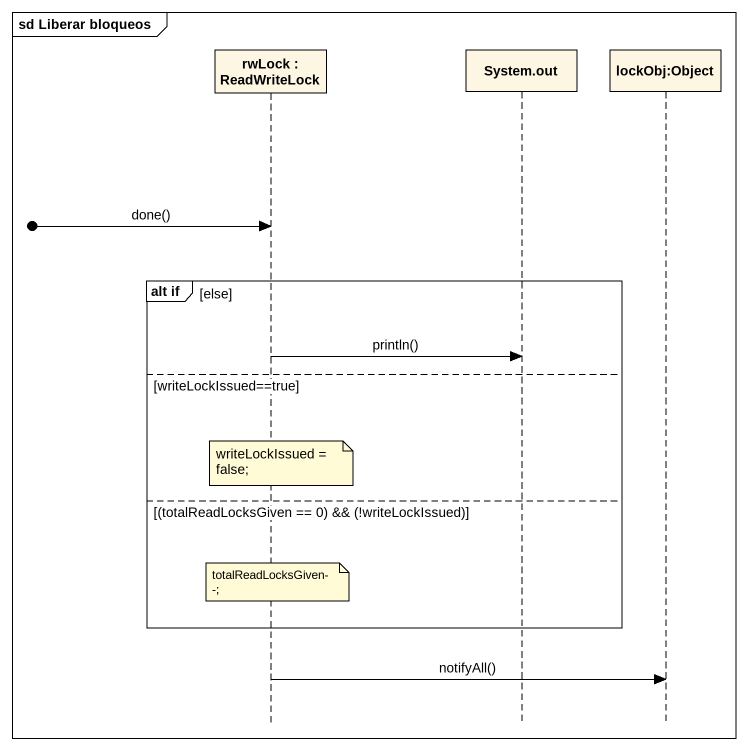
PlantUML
@startuml
mainframe sd Liberar bloqueos
hide footbox
participant "rwLock : ReadWriteLock" as rwLock
participant "System.out" as System_out
participant "lockObj:Object" as lockObj_Object

[o-> rwLock : done()
group alt if [else]
  rwLock -> System_out : println()
else writeLockIssued==true
  note over rwLock : writeLockIssued = false;
else (totalReadLocksGiven == 0) && (!writeLockIssued)
  note over rwLock : totalReadLocksGiven--;
end
rwLock -> lockObj_Object : notifyAll()
@enduml
